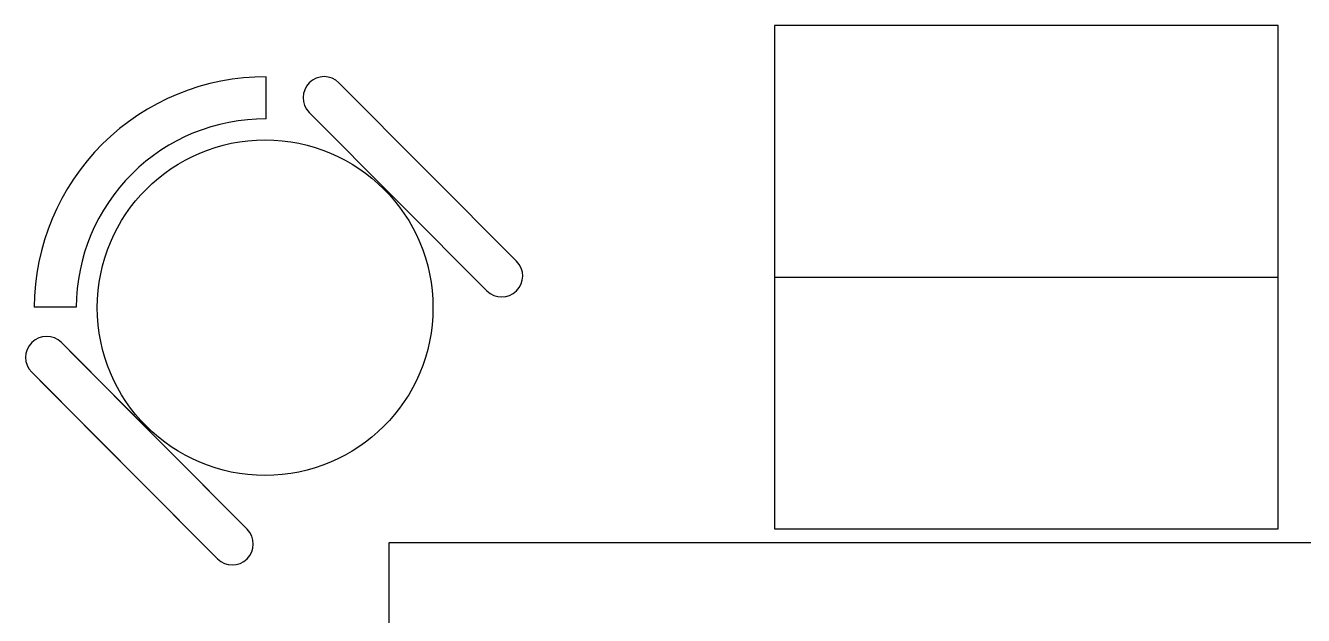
# Model space of a CAD drawing. Header units: inches. Extents: x -97 to 379, y 139 to 535.
# Drawn here: x -23.9 to 37, y 299 to 327.1 of the extents above; entities that cross this region are included whole.
import ezdxf

# ---------------------------------------------------------------- set-up
doc = ezdxf.new("R2010")
doc.units = ezdxf.units.IN
doc.header["$MEASUREMENT"] = 0
for name, color, linetype in [('chair', 6, 'Continuous'), ('furniture', 80, 'Continuous'), ('table', 202, 'Continuous')]:
    doc.layers.add(name, color=color, linetype=linetype)

msp = doc.modelspace()

# ---------------------------------------------------------------- linework, layer by layer
at = {"layer": 'chair', "color": 6}
for p, q in [((-12.41668, 322.66271), (-12.40699, 324.66269)), ((-0.47519, 315.8768), (-8.93988, 324.38263)), ((-10.35752, 322.97184), (-1.89283, 314.46602)), ((-21.46029, 313.6827), (-23.46028, 313.68712)), ((-22.16906, 311.99672), (-13.70437, 303.4909)), ((-13.31473, 303.09936), (-21.77942, 311.60518)), ((-23.5867, 310.58594), (-15.12201, 302.08011)), ((-23.5867, 310.58594), (-15.12201, 302.08011)), ((-14.73236, 301.68858), (-23.19705, 310.1944))]:
    msp.add_line(p, q, dxfattribs=at)
msp.add_circle((-12.46031, 313.66282), 8, dxfattribs=at)
for centre, radius, start, end in [((-12.46031, 313.66282), 11, 89.7222687, 179.8734287), ((-9.6487, 323.67724), 1, 44.8611343, 224.8611343), ((-12.46031, 313.66282), 9, 89.7222687, 179.8734287), ((-1.18401, 315.17141), 1, 224.8611343, 44.8611343), ((-22.87788, 311.29133), 1, 44.8611343, 224.8611343), ((-14.02354, 302.39397), 1, 224.8611343, 44.8611343)]:
    msp.add_arc(centre, radius, start, end, dxfattribs=at)
at = {"layer": 'furniture', "color": 80}
for p, q in [((11.81887, 327.11289), (11.81887, 303.11289)), ((35.81887, 327.11289), (11.81887, 327.11289)), ((35.81887, 303.11289), (35.81887, 327.11289)), ((11.81887, 315.11289), (35.81887, 315.11289)), ((11.81887, 303.11289), (35.81887, 303.11289))]:
    msp.add_line(p, q, dxfattribs=at)
at = {"layer": 'table', "color": 202}
msp.add_lwpolyline([(-6.5568, 266.44717), (53.4432, 266.44717), (53.4432, 302.44717), (-6.5568, 302.44717)], close=True, dxfattribs=at)

doc.saveas('drawing.dxf')
